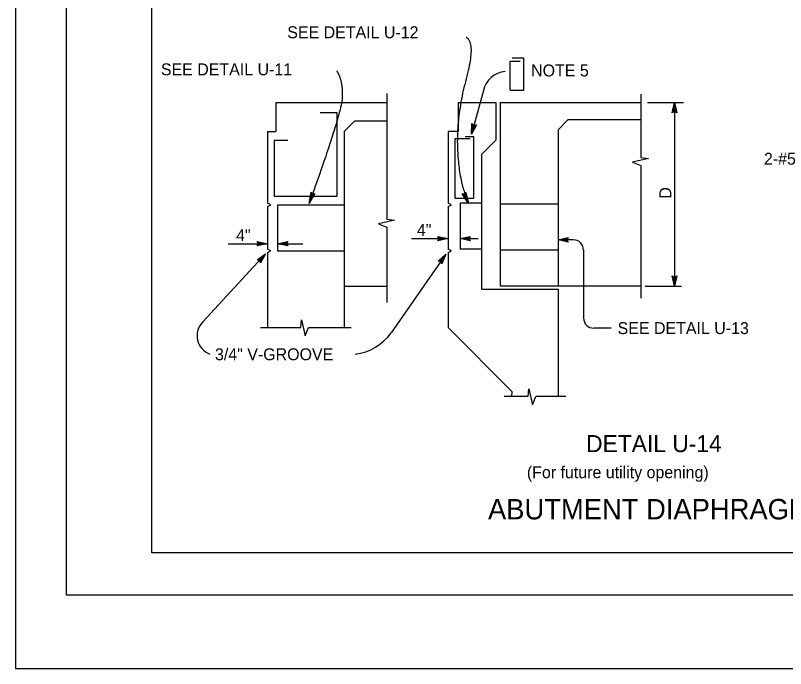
# Model space of a CAD drawing. Extents: x -894 to 866, y -472 to 714.
# Drawn here: x -894 to -442.2, y -472.4 to -89.1 of the extents above; entities that cross this region are included whole.
import ezdxf

# ---------------------------------------------------------------- set-up
doc = ezdxf.new("R2010")
doc.units = 0
for name, color, linetype in [('border_PLOTTING-ELEMENTS', 7, 'Continuous'), ('border_rw_22x34_Cut_Lines', 7, 'Continuous'), ('border_SHEET', 7, 'Continuous'), ('tcd_BARRIER-CONC', 7, 'Continuous'), ('tcd_BARRIER-CONC-anno', 7, 'Continuous')]:
    doc.layers.add(name, color=color, linetype=linetype)

msp = doc.modelspace()

# ---------------------------------------------------------------- linework, layer by layer
at = {"layer": 'border_PLOTTING-ELEMENTS'}
for points in [[(-894.04, -472.44), (865.96, -472.44), (865.96, 713.56), (-894.04, 713.56)], [(-864.04, 670.56), (835.96, 670.56), (835.96, -429.44), (-864.04, -429.44)]]:
    msp.add_lwpolyline(points, close=True, dxfattribs=at)
at = {"layer": 'border_rw_22x34_Cut_Lines'}
msp.add_lwpolyline([(-864.04, 670.56), (835.96, 670.56), (835.96, -429.44), (-864.04, -429.44)], close=True, dxfattribs=at)
at = {"layer": 'border_SHEET'}
for p, q in [((-814.04, -404.44), (-814.04, 645.56)), ((810.96, -404.44), (-814.04, -404.44))]:
    msp.add_line(p, q, dxfattribs=at)
at = {"layer": 'tcd_BARRIER-CONC'}
for p, q in [((-676.21, -134.95), (-676.21, -208.7)), ((-527.21, -135.34), (-527.21, -172.53)), ((-741.21, -140.28), (-741.21, -157.28)), ((-741.21, -140.28), (-676.21, -140.28)), ((-634.21, -140.28), (-634.21, -157.28)), ((-634.21, -140.28), (-612.21, -140.28)), ((-612.21, -140.28), (-612.21, -162.28)), ((-609.69, -140.28), (-609.69, -247.77)), ((-609.69, -140.28), (-527.21, -140.28)), ((-705.21, -146.28), (-715.21, -146.28)), ((-705.21, -195.28), (-705.21, -146.28)), ((-701.21, -157.28), (-694.84, -150.92)), ((-694.84, -150.92), (-676.21, -150.92)), ((-575.69, -156.28), (-569.69, -150.28)), ((-569.69, -150.28), (-527.21, -150.28)), ((-746.21, -157.28), (-741.21, -157.28)), ((-746.21, -157.28), (-746.21, -199.28)), ((-701.21, -157.28), (-701.21, -272.28)), ((-634.21, -157.28), (-640.21, -157.28)), ((-640.21, -157.28), (-640.21, -199.28)), ((-575.69, -156.28), (-575.69, -247.77)), ((-742.21, -162.28), (-742.21, -195.28)), ((-742.21, -162.28), (-734.21, -162.28)), ((-636.21, -161.59), (-636.21, -196.28)), ((-627.21, -161.59), (-636.21, -161.59)), ((-625.21, -160.28), (-630.21, -160.28)), ((-625.21, -196.28), (-625.21, -160.28)), ((-620.69, -170.77), (-612.21, -162.28)), ((-620.69, -170.77), (-620.69, -249.77)), ((-522.6, -173.02), (-532.09, -175.21)), ((-532.09, -175.21), (-527.21, -177.15)), ((-527.21, -172.53), (-522.6, -173.02)), ((-527.21, -177.15), (-527.21, -255.12)), ((-742.21, -195.28), (-705.21, -195.28)), ((-705.21, -195.28), (-705.21, -195.28)), ((-636.21, -196.28), (-625.21, -196.28)), ((-744.21, -200.28), (-746.21, -199.28)), ((-746.21, -201.28), (-744.21, -200.28)), ((-746.21, -201.28), (-746.21, -226.28)), ((-740.21, -200.28), (-701.21, -200.28)), ((-740.21, -200.28), (-740.21, -227.28)), ((-638.21, -200.28), (-640.21, -199.28)), ((-640.21, -201.28), (-638.21, -200.28)), ((-640.21, -201.28), (-640.21, -226.28)), ((-620.69, -199.28), (-633.21, -199.28)), ((-633.21, -199.28), (-633.21, -226.28)), ((-609.69, -199.77), (-575.69, -199.77)), ((-671.6, -209.18), (-681.09, -211.37)), ((-681.09, -211.37), (-676.21, -213.32)), ((-676.21, -208.7), (-671.6, -209.18)), ((-676.21, -213.32), (-676.21, -257.62)), ((-744.21, -227.28), (-746.21, -226.28)), ((-746.21, -228.28), (-744.21, -227.28)), ((-746.21, -228.28), (-746.21, -272.28)), ((-740.21, -227.28), (-701.21, -227.28)), ((-638.21, -227.28), (-640.21, -226.28)), ((-640.21, -228.28), (-638.21, -227.28)), ((-640.21, -228.28), (-640.21, -272.28)), ((-620.69, -226.28), (-633.21, -226.28)), ((-609.69, -226.77), (-575.69, -226.77)), ((-701.21, -247.92), (-676.21, -247.92)), ((-609.69, -247.77), (-527.21, -247.77)), ((-620.69, -249.77), (-575.69, -249.77)), ((-575.69, -249.77), (-575.69, -312.77)), ((-726.68, -272.28), (-726.2, -267.67)), ((-726.2, -267.67), (-724.01, -277.16)), ((-750.21, -272.28), (-726.68, -272.28)), ((-724.01, -277.16), (-722.06, -272.28)), ((-722.06, -272.28), (-697.15, -272.28)), ((-640.21, -272.28), (-602.73, -309.76)), ((-602.73, -309.76), (-603.03, -312.77)), ((-593.31, -312.77), (-592.82, -308.16)), ((-592.82, -308.16), (-590.63, -317.65)), ((-593.31, -312.77), (-607.35, -312.77)), ((-590.63, -317.65), (-588.68, -312.77)), ((-571.08, -312.77), (-588.68, -312.77))]:
    msp.add_line(p, q, dxfattribs=at)
at = {"layer": 'tcd_BARRIER-CONC-anno'}
for p, q in [((-603.87, -132.89), (-603.87, -115.95)), ((-603.87, -115.95), (-597.87, -115.95)), ((-595.87, -114.22), (-602.66, -114.22)), ((-595.87, -132.89), (-595.87, -114.22)), ((-619.42, -133.26), (-626.55, -158.71)), ((-603.87, -132.89), (-595.87, -132.89)), ((-523.24, -140.28), (-502.15, -140.28)), ((-508.71, -146.28), (-507.37, -140.28)), ((-508.36, -146.07), (-507.37, -141.66)), ((-508, -145.83), (-507.38, -143.04)), ((-507.65, -145.66), (-507.38, -144.43)), ((-507.38, -143.04), (-506.75, -145.87)), ((-507.38, -144.43), (-507.11, -145.64)), ((-507.37, -140.28), (-507.37, -247.92)), ((-507.37, -140.28), (-507.37, -140.28)), ((-507.37, -140.28), (-506.04, -146.28)), ((-507.37, -141.67), (-506.4, -146.05)), ((-507.37, -145.48), (-508.71, -146.28)), ((-508.71, -146.28), (-508.71, -146.28)), ((-506.04, -146.28), (-507.37, -145.48)), ((-506.04, -146.28), (-506.04, -146.28)), ((-626.55, -158.71), (-626.21, -152.58)), ((-623.64, -153.3), (-626.55, -158.71)), ((-626.21, -152.58), (-626.21, -152.58)), ((-626.21, -152.58), (-625.15, -153.71)), ((-626.18, -157.37), (-625.93, -152.9)), ((-624.04, -153.41), (-626.18, -157.38)), ((-625.8, -156.05), (-625.64, -153.16)), ((-624.45, -153.54), (-625.8, -156.05)), ((-625.43, -154.72), (-625.36, -153.49)), ((-624.83, -153.61), (-625.43, -154.72)), ((-625.15, -153.71), (-623.64, -153.3)), ((-623.64, -153.3), (-623.64, -153.3)), ((-626.55, -158.71), (-626.55, -158.71)), ((-721.69, -199.42), (-720.5, -192.87)), ((-721.69, -199.42), (-720.3, -193.12)), ((-720.1, -193.37), (-721.69, -199.42)), ((-718.44, -193.61), (-721.69, -199.42)), ((-719.9, -193.62), (-721.69, -199.42)), ((-718.76, -193.68), (-721.69, -199.42)), ((-721.69, -199.42), (-719.07, -193.74)), ((-721.69, -199.42), (-719.39, -193.81)), ((-719.7, -193.88), (-721.69, -199.42)), ((-720.1, -193.37), (-720.5, -192.87)), ((-719.7, -193.88), (-720.1, -193.37)), ((-719.07, -193.74), (-719.7, -193.88)), ((-719.07, -193.74), (-718.44, -193.61)), ((-631.24, -193.95), (-631.88, -193.87)), ((-628.21, -199.42), (-631.88, -193.87)), ((-628.21, -199.42), (-631.56, -193.91)), ((-631.24, -193.95), (-628.21, -199.42)), ((-630.61, -194.04), (-631.24, -193.95)), ((-630.92, -193.99), (-628.21, -199.42)), ((-630.24, -193.51), (-630.61, -194.04)), ((-630.61, -194.04), (-628.21, -199.42)), ((-628.21, -199.42), (-630.42, -193.77)), ((-630.24, -193.51), (-629.88, -192.98)), ((-628.21, -199.42), (-630.24, -193.51)), ((-630.06, -193.24), (-628.21, -199.42)), ((-629.88, -192.98), (-628.21, -199.42)), ((-661.77, -220.11), (-640.21, -220.11)), ((-645.41, -220.11), (-646.21, -218.77)), ((-646.21, -218.77), (-646.21, -218.77)), ((-646.21, -218.77), (-640.21, -220.11)), ((-640.21, -220.11), (-646.21, -221.44)), ((-646.21, -221.44), (-645.41, -220.11)), ((-645.99, -219.13), (-641.59, -220.11)), ((-641.6, -220.11), (-645.97, -221.08)), ((-642.97, -220.11), (-645.8, -220.73)), ((-645.76, -219.48), (-642.97, -220.11)), ((-645.58, -219.83), (-644.35, -220.11)), ((-644.35, -220.11), (-645.56, -220.37)), ((-640.21, -220.11), (-640.21, -220.11)), ((-633.21, -220.11), (-627.21, -218.78)), ((-633.21, -220.11), (-622.49, -220.11)), ((-627.21, -221.45), (-633.21, -220.11)), ((-633.21, -220.11), (-633.21, -220.11)), ((-627.42, -221.09), (-631.83, -220.11)), ((-631.82, -220.11), (-627.44, -219.14)), ((-630.45, -220.11), (-627.62, -219.49)), ((-627.66, -220.73), (-630.45, -220.11)), ((-629.06, -220.11), (-627.85, -219.84)), ((-627.83, -220.39), (-629.06, -220.11)), ((-627.21, -218.78), (-628.01, -220.11)), ((-628.01, -220.11), (-627.21, -221.45)), ((-627.21, -218.78), (-627.21, -218.78)), ((-575.69, -220.82), (-569.69, -219.49)), ((-566.76, -220.82), (-575.69, -220.82)), ((-569.69, -222.16), (-575.69, -220.82)), ((-575.69, -220.82), (-575.69, -220.82)), ((-569.91, -221.8), (-574.31, -220.82)), ((-574.3, -220.82), (-569.93, -219.85)), ((-572.93, -220.82), (-570.11, -220.2)), ((-570.14, -221.44), (-572.93, -220.82)), ((-571.55, -220.82), (-570.34, -220.56)), ((-570.32, -221.1), (-571.55, -220.82)), ((-569.69, -219.49), (-570.49, -220.82)), ((-570.49, -220.82), (-569.69, -222.16)), ((-569.69, -219.49), (-569.69, -219.49)), ((-769.16, -223.06), (-746.21, -223.06)), ((-751.41, -223.06), (-752.21, -221.72)), ((-752.21, -221.72), (-752.21, -221.72)), ((-752.21, -221.72), (-746.21, -223.06)), ((-746.21, -223.06), (-752.21, -224.39)), ((-752.21, -224.39), (-751.41, -223.06)), ((-752.21, -224.39), (-752.21, -224.39)), ((-751.99, -222.07), (-747.59, -223.06)), ((-747.6, -223.06), (-751.97, -224.03)), ((-748.97, -223.05), (-751.8, -223.68)), ((-751.76, -222.43), (-748.97, -223.05)), ((-751.58, -222.78), (-750.35, -223.05)), ((-750.35, -223.05), (-751.56, -223.32)), ((-746.21, -223.06), (-746.21, -223.06)), ((-740.21, -223.06), (-734.21, -221.73)), ((-740.21, -223.06), (-725.39, -223.06)), ((-734.21, -224.4), (-740.21, -223.06)), ((-740.21, -223.06), (-740.21, -223.06)), ((-734.42, -224.04), (-738.83, -223.06)), ((-738.82, -223.05), (-734.44, -222.08)), ((-737.44, -223.06), (-734.62, -222.43)), ((-734.66, -223.68), (-737.44, -223.06)), ((-736.06, -223.06), (-734.85, -222.79)), ((-734.83, -223.33), (-736.06, -223.06)), ((-734.21, -221.73), (-735.01, -223.06)), ((-735.01, -223.06), (-734.21, -224.4)), ((-734.21, -221.73), (-734.21, -221.73)), ((-734.21, -224.4), (-734.21, -224.4)), ((-646.21, -221.44), (-646.21, -221.44)), ((-627.21, -221.45), (-627.21, -221.45)), ((-569.69, -222.16), (-569.69, -222.16)), ((-747.27, -228.94), (-784.17, -269)), ((-752.28, -232.5), (-747.27, -228.94)), ((-751.87, -232.58), (-748.19, -229.97)), ((-748.2, -229.98), (-750.4, -233.88)), ((-747.27, -228.94), (-750.29, -234.29)), ((-747.27, -228.94), (-747.27, -228.94)), ((-641.51, -229.15), (-673.58, -275.48)), ((-646.06, -233.28), (-641.51, -229.15)), ((-645.64, -233.31), (-642.31, -230.28)), ((-642.31, -230.29), (-644.04, -234.42)), ((-641.51, -229.15), (-643.88, -234.82)), ((-641.51, -229.15), (-641.51, -229.15)), ((-560.76, -226.82), (-560.76, -266.66)), ((-750.75, -232.81), (-752.28, -232.5)), ((-752.28, -232.5), (-752.28, -232.5)), ((-751.44, -232.65), (-749.12, -230.99)), ((-751.07, -232.75), (-750.04, -232.02)), ((-750.29, -234.29), (-750.75, -232.81)), ((-750.04, -232.02), (-750.65, -233.1)), ((-749.12, -230.99), (-750.54, -233.51)), ((-750.29, -234.29), (-750.29, -234.29)), ((-644.5, -233.4), (-646.06, -233.28)), ((-646.06, -233.28), (-646.06, -233.28)), ((-645.22, -233.33), (-643.1, -231.41)), ((-644.83, -233.38), (-643.9, -232.53)), ((-643.88, -234.82), (-644.5, -233.4)), ((-643.9, -232.53), (-644.38, -233.68)), ((-643.1, -231.41), (-644.22, -234.08)), ((-643.88, -234.82), (-643.88, -234.82)), ((-507.37, -247.92), (-508.7, -241.92)), ((-508.7, -241.92), (-508.7, -241.92)), ((-508.7, -241.92), (-507.37, -242.72)), ((-507.38, -246.53), (-508.34, -242.15)), ((-507.37, -245.16), (-508, -242.33)), ((-507.37, -243.77), (-507.64, -242.57)), ((-507.37, -242.72), (-506.03, -241.92)), ((-506.03, -241.92), (-507.37, -247.92)), ((-506.39, -242.13), (-507.37, -246.54)), ((-506.75, -242.37), (-507.37, -245.16)), ((-507.1, -242.54), (-507.37, -243.77)), ((-506.03, -241.92), (-506.03, -241.92)), ((-524.64, -247.92), (-503.21, -247.92)), ((-507.37, -247.92), (-507.37, -247.92)), ((-544.6, -272.66), (-554.76, -272.66))]:
    msp.add_line(p, q, dxfattribs=at)
for centre, radius, start, end in [((-605.4, -136.19), 14.32, 95.6633, 168.1811), ((-566.76, -226.82), 6, 0, 90), ((-776.03, -277.06), 11.46, 135.2918, 250.283), ((-554.76, -266.66), 6, 180, 270), ((-698.81, -256.86), 31.36, 277.5777, 323.578)]:
    msp.add_arc(centre, radius, start, end, dxfattribs=at)
for points in [[(-629.66, -101.79), (-623.87, -105.16), (-635.44, -147.96), (-633.99, -186.43), (-628.21, -199.42)], [(-705.48, -121.69), (-701.53, -128.46), (-703.33, -148.3), (-721.69, -199.42)]]:
    msp.add_open_spline(points, degree=2, dxfattribs=at)

# ---------------------------------------------------------------- texts
for s, height, p in [('SEE DETAIL U-12', 7, (-734.56, -102.48)), ('SEE DETAIL U-11', 7, (-808.69, -124.26)), ('NOTE 5', 7, (-591.49, -124.91)), ('2-#5', 7, (-454.93, -176.71)), ('4"', 7, (-658.51, -218.47)), ('4"', 7, (-764.6, -221.56)), ('SEE DETAIL U-13', 7, (-540.77, -276.12)), ('3/4" V-GROOVE', 7, (-776.96, -291.48)), ('DETAIL U-14', 10, (-559.22, -345.41)), ('(For future utility opening)', 7, (-594, -360.71)), ('ABUTMENT DIAPHRAGMS', 12, (-616.8, -384.88))]:
    msp.add_text(s, height=height, dxfattribs=at).set_placement(p)
msp.add_text('D', height=7, rotation=90, dxfattribs=at).set_placement((-509.27, -196.64))

doc.saveas('drawing.dxf')
